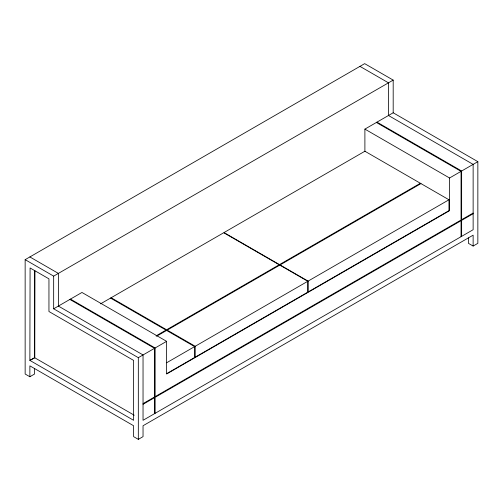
<?xml version="1.0" encoding="UTF-8"?>
<svg xmlns="http://www.w3.org/2000/svg" width="503" height="503" viewBox="0 0 503 503"><rect width="100%" height="100%" fill="white"/><g stroke="black" fill="none" stroke-linecap="round" stroke-linejoin="round"><path stroke-width="0.75" d="M34.581 357.677L34.789 270.721L34.801 357.809L29.866 360.4L30.086 267.961L48.948 278.851L48.948 311.52L133.609 360.4L133.609 420.301L29.866 360.4L34.581 357.677L134.263 415.233M34.581 368.567L34.581 374.018L29.866 376.741L25.15 374.018L25.15 259.667L364.675 63.642L393.189 80.103L393.189 112.779L477.85 161.658L477.85 243.333L473.134 246.055L468.419 243.333L468.419 237.888M25.15 259.667L53.664 276.128L393.189 80.103M53.664 276.128L53.664 308.798L81.958 292.463L166.619 341.342L166.619 374.012L449.556 210.663L449.556 177.993L364.895 129.114L364.895 151.667M364.895 129.114L393.189 112.779M100.543 303.856L223.722 232.738L307.792 281.278L307.792 292.168L166.619 373.672M156.031 335.885L166.028 330.113L110.547 298.078M279.203 264.773L166.619 329.773L111.132 297.738M279.498 264.603L420.376 183.268M156.622 336.224L166.619 330.452L194.617 346.617L194.617 357.507M279.794 265.112L167.21 330.113L195.208 346.278L195.208 357.168M280.089 264.943L420.967 183.608M53.664 308.798L138.325 357.677L166.619 341.342M449.556 177.993L477.85 161.658M166.619 362.782L307.792 281.278M308.088 281.108L448.965 199.773L448.965 210.663L308.088 291.998L308.088 281.108L224.017 232.568L364.895 151.233L448.965 199.773M143.041 403.62L154.534 396.986L154.534 348.321L69.873 299.442M473.134 213.046L461.641 219.679L461.641 171.014L376.98 122.135M143.041 404.305L154.534 397.666L154.534 413.661M473.134 213.725L461.641 220.364L461.641 236.353M29.866 376.741L29.866 365.844L133.609 425.745L133.609 436.635L138.325 439.358L143.041 436.635L143.041 425.745L473.134 235.165L473.134 246.055M359.959 66.365L388.473 82.825L388.473 115.501L473.134 164.38L473.134 229.72L143.041 420.301L143.041 354.955L58.379 306.076L58.379 273.406L29.866 256.945M376.389 122.474L461.05 171.353L461.05 220.018L155.125 396.647L155.125 347.982L70.464 299.103M461.05 236.699L461.05 220.704L155.125 397.326L155.125 413.321M138.325 357.677L138.325 439.358"/></g></svg>
